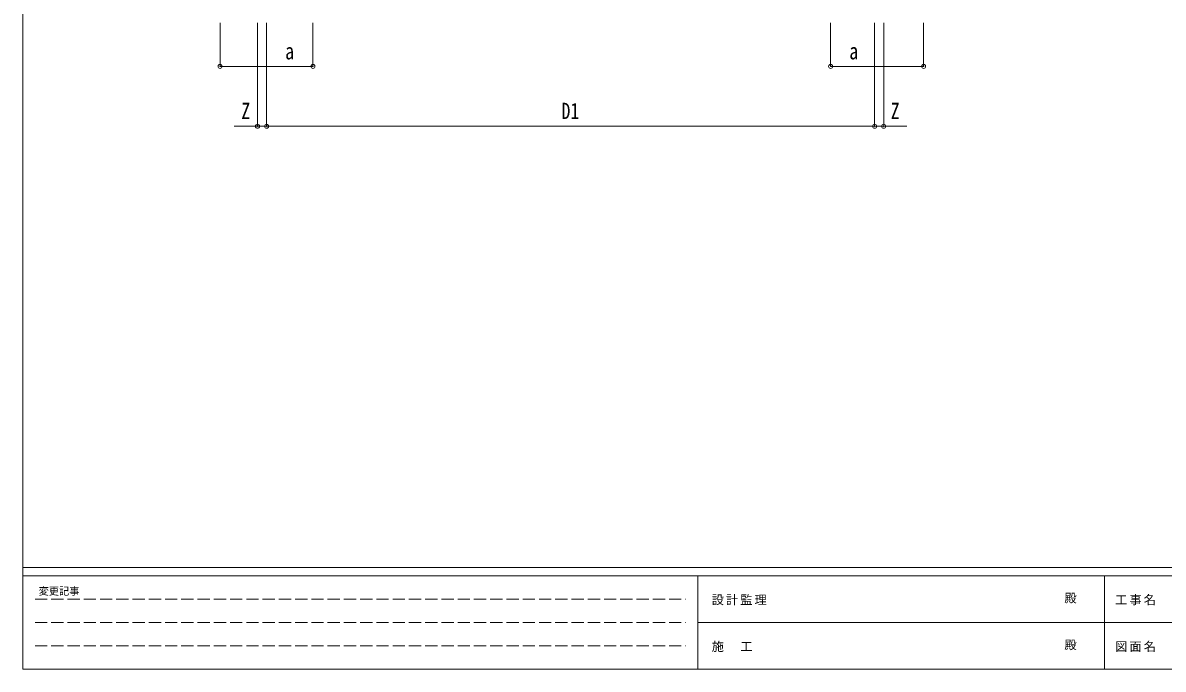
# Model space of a CAD drawing. Units: millimetres at full size, sheet at 1:35; details may follow other scales. Extents: x -9783 to 9892, y -6828 to 6752.
# Drawn here: x -9783 to 36, y -6828 to -1259 of the extents above; entities that cross this region are included whole.
import ezdxf
from ezdxf.enums import TextEntityAlignment as Align

# ---------------------------------------------------------------- set-up
doc = ezdxf.new("R2010")
doc.units = ezdxf.units.MM
doc.header["$LTSCALE"] = 35
doc.header["$PDMODE"] = 32
doc.header["$PDSIZE"] = 35
doc.linetypes.add('DASHED3', pattern=[4, 3, -1])
doc.layers.add('0-A_寸法', color=6, linetype='Continuous', lineweight=9)
doc.layers.add('F-0_240', color=7, linetype='Continuous', lineweight=9)
doc.styles.add('ＭＳ ゴシック', font='')
doc.styles.get('ＭＳ ゴシック').set_extended_font_data('MS Gothic')

msp = doc.modelspace()

# ---------------------------------------------------------------- linework, layer by layer
at = {"layer": '0-A_寸法'}
for p, q in [((-8084.76, -1635.18), (-8084.76, -1260.77)), ((-7762.31, -2150.17), (-7762.31, -1260.77)), ((-7684.31, -2150.17), (-7684.31, -1260.77)), ((-2826.94, -1635.18), (-2826.94, -1260.77)), ((-2448.16, -2150.17), (-2448.16, -1260.77)), ((-2370.16, -2150.17), (-2370.16, -1260.77)), ((-2026.94, -1635.18), (-2026.94, -1260.77)), ((-2026.94, -1635.18), (-2826.94, -1635.18)), ((-7762.31, -2150.17), (-7962.31, -2150.17)), ((-7762.31, -2150.17), (-7684.31, -2150.17)), ((-7684.31, -2150.17), (-2448.16, -2150.17)), ((-2448.16, -2150.17), (-2370.16, -2150.17)), ((-2370.16, -2150.17), (-2170.16, -2150.17))]:
    msp.add_line(p, q, dxfattribs=at)
msp.add_lwpolyline([(-8084.76, -1635.18), (-7284.76, -1635.18), (-7284.76, -1260.77)], dxfattribs=at)
for p in [(-8084.76, -1635.18), (-7284.76, -1635.18), (-2826.94, -1635.18), (-2026.94, -1635.18), (-7762.31, -2150.17), (-7684.31, -2150.17), (-2448.16, -2150.17), (-2370.16, -2150.17)]:
    msp.add_point(p, dxfattribs=at)
at = {"layer": 'F-0_240', "color": 5}
for p, q in [((-9783.03, 6751.9), (-9783.03, -6828.1)), ((-9783.03, -5953.1), (9396.97, -5953.1)), ((-9783.03, -6023.1), (6285.75, -6023.1)), ((-3969.25, -6023.1), (-3969.25, -6828.1)), ((-469.25, -6023.1), (-469.25, -6828.1)), ((-3969.25, -6425.6), (3205.75, -6425.6)), ((-9783.03, -6828.1), (9396.97, -6828.1))]:
    msp.add_line(p, q, dxfattribs=at)
at = {"layer": 'F-0_240', "color": 4, "linetype": 'DASHED3'}
for p, q in [((-9678.03, -6224.35), (-4074.25, -6224.35)), ((-9678.03, -6425.6), (-4074.25, -6425.6)), ((-9678.03, -6626.85), (-4074.25, -6626.85))]:
    msp.add_line(p, q, dxfattribs=at)

# ---------------------------------------------------------------- texts
at = {"layer": '0-A_寸法', "color": 7, "style": 'ＭＳ ゴシック', "width": 0.8}
for s, p in [('a', (-7524.13, -1616.18)), ('a', (-2666.32, -1616.18)), ('Z', (-7901.68, -2131.17)), ('D1', (-5144.98, -2131.17)), ('Z', (-2309.53, -2131.17))]:
    msp.add_text(s, height=141.1, dxfattribs=at).set_placement(p, align=Align.BOTTOM_LEFT)
at = {"layer": 'F-0_240', "style": 'ＭＳ ゴシック'}
for s, height, p in [('変更記事', 64.15, (-9646.27, -6206.85)), ('殿', 76.98, (-814.24, -6276.85)), ('殿', 76.98, (-814.24, -6679.35))]:
    msp.add_text(s, height=height, dxfattribs=at).set_placement(p, align=Align.BOTTOM_LEFT)
at = {"layer": 'F-0_240', "char_height": 76.98, "attachment_point": 7, "style": 'ＭＳ ゴシック'}
for s, insert in [('\\T1.17;設計監理', (-3851.04, -6276.85)), ('\\T1.17;工事名', (-376.96, -6276.85)), ('\\T1.17;施\u3000工', (-3851.04, -6679.35)), ('\\T1.17;図面名', (-376.96, -6679.35))]:
    msp.add_mtext(s, dxfattribs=dict(at, insert=insert))

doc.saveas('drawing.dxf')
